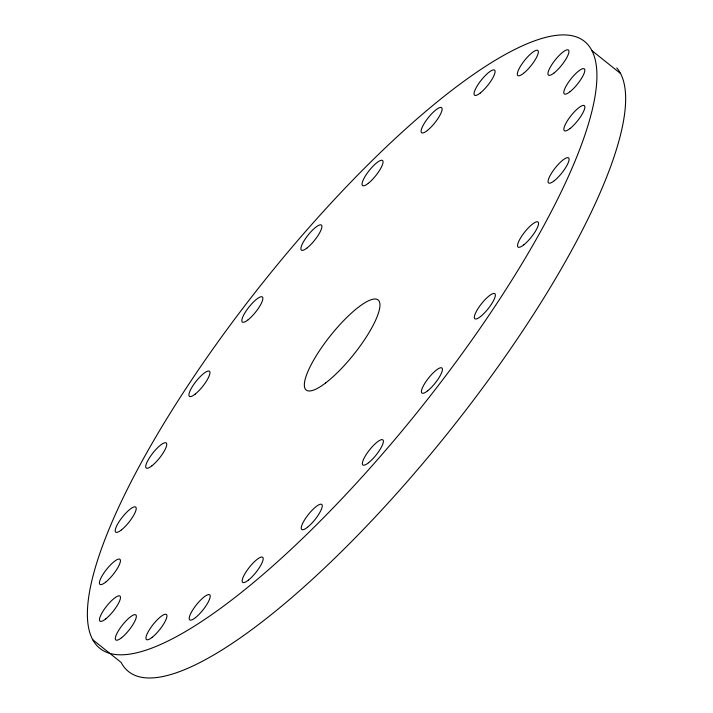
<?xml version="1.0" encoding="UTF-8"?>
<svg xmlns="http://www.w3.org/2000/svg" width="713" height="713" viewBox="0 0 713 713"><rect width="100%" height="100%" fill="white"/><g stroke="black" fill="none" stroke-linecap="round" stroke-linejoin="round"><path stroke-width="1.07" d="M591.897 50.614A388.362 100.791 -51.4 0 1 261.448 575.854A388.362 100.791 -51.4 0 1 173.063 408.594A388.362 100.791 -51.4 0 1 591.897 50.614L620.622 73.573M92.378 639.427L121.103 662.386A388.362 100.791 -51.4 0 0 430.001 454.912A388.362 100.791 -51.4 0 0 616.772 67.913M121.468 529.893A16.034 4.162 -51.4 0 0 136.165 507.879A16.034 4.162 -51.4 0 0 119.472 521.087A16.034 4.162 -51.4 0 0 121.468 529.893M195.193 394.093A16.034 4.162 -51.4 0 0 209.889 372.079A16.034 4.162 -51.4 0 0 193.196 385.287A16.034 4.162 -51.4 0 0 195.193 394.093M248.124 319.781A16.034 4.162 -51.4 0 0 262.812 297.776A16.034 4.162 -51.4 0 0 246.119 310.975A16.034 4.162 -51.4 0 0 248.124 319.781M151.994 465.758A16.034 4.162 -51.4 0 0 166.69 443.744A16.034 4.162 -51.4 0 0 149.997 456.953A16.034 4.162 -51.4 0 0 151.994 465.758M105.684 582.129A16.034 4.162 -51.4 0 0 120.381 560.115A16.034 4.162 -51.4 0 0 103.688 573.323A16.034 4.162 -51.4 0 0 105.684 582.129M105.729 618.911A16.034 4.162 -51.4 0 0 120.426 596.897A16.034 4.162 -51.4 0 0 103.733 610.105A16.034 4.162 -51.4 0 0 105.729 618.911M121.593 637.725A16.034 4.162 -51.4 0 0 136.29 615.711A16.034 4.162 -51.4 0 0 119.597 628.919A16.034 4.162 -51.4 0 0 121.593 637.725M523.805 244.826A16.034 4.162 -51.4 0 0 538.502 222.812A16.034 4.162 -51.4 0 0 521.809 236.021A16.034 4.162 -51.4 0 0 523.805 244.826M480.607 316.492A16.034 4.162 -51.4 0 0 495.303 294.478A16.034 4.162 -51.4 0 0 478.61 307.686A16.034 4.162 -51.4 0 0 480.607 316.492M554.34 180.692A16.034 4.162 -51.4 0 0 569.027 158.678A16.034 4.162 -51.4 0 0 552.343 171.886A16.034 4.162 -51.4 0 0 554.34 180.692M570.115 128.456A16.034 4.162 -51.4 0 0 584.812 106.442A16.034 4.162 -51.4 0 0 568.118 119.65A16.034 4.162 -51.4 0 0 570.115 128.456M554.206 72.86A16.034 4.162 -51.4 0 0 568.903 50.846A16.034 4.162 -51.4 0 0 552.21 64.054A16.034 4.162 -51.4 0 0 554.206 72.86M570.07 91.674A16.034 4.162 -51.4 0 0 584.767 69.66A16.034 4.162 -51.4 0 0 568.074 82.868A16.034 4.162 -51.4 0 0 570.07 91.674M523.6 73.296A16.034 4.162 -51.4 0 0 538.297 51.283A16.034 4.162 -51.4 0 0 521.604 64.491A16.034 4.162 -51.4 0 0 523.6 73.296M480.339 92.948A16.034 4.162 -51.4 0 0 495.027 70.935A16.034 4.162 -51.4 0 0 478.334 84.143A16.034 4.162 -51.4 0 0 480.339 92.948M427.363 130.479A16.034 4.162 -51.4 0 0 442.06 108.465A16.034 4.162 -51.4 0 0 425.367 121.673A16.034 4.162 -51.4 0 0 427.363 130.479M307.16 247.892A16.034 4.162 -51.4 0 0 321.857 225.887A16.034 4.162 -51.4 0 0 305.164 239.087A16.034 4.162 -51.4 0 0 307.16 247.892M368.3 183.33A16.034 4.162 -51.4 0 0 382.997 161.316A16.034 4.162 -51.4 0 0 366.304 174.525A16.034 4.162 -51.4 0 0 368.3 183.33M152.208 637.288A16.034 4.162 -51.4 0 0 166.895 615.274A16.034 4.162 -51.4 0 0 150.211 628.483A16.034 4.162 -51.4 0 0 152.208 637.288M195.469 617.636A16.034 4.162 -51.4 0 0 210.166 595.622A16.034 4.162 -51.4 0 0 193.473 608.831A16.034 4.162 -51.4 0 0 195.469 617.636M325.681 382.908A57.628 14.955 -51.4 0 0 379.86 303.515A57.628 14.955 -51.4 0 0 320.868 348.63A57.628 14.955 -51.4 0 0 325.681 382.908M427.684 390.795A16.034 4.162 -51.4 0 0 442.381 368.79A16.034 4.162 -51.4 0 0 425.688 381.99A16.034 4.162 -51.4 0 0 427.684 390.795M368.639 462.692A16.034 4.162 -51.4 0 0 383.336 440.679A16.034 4.162 -51.4 0 0 366.642 453.878A16.034 4.162 -51.4 0 0 368.639 462.692M248.436 580.106A16.034 4.162 -51.4 0 0 263.133 558.092A16.034 4.162 -51.4 0 0 246.44 571.3A16.034 4.162 -51.4 0 0 248.436 580.106M307.499 527.255A16.034 4.162 -51.4 0 0 322.196 505.241A16.034 4.162 -51.4 0 0 305.503 518.449A16.034 4.162 -51.4 0 0 307.499 527.255"/></g></svg>
